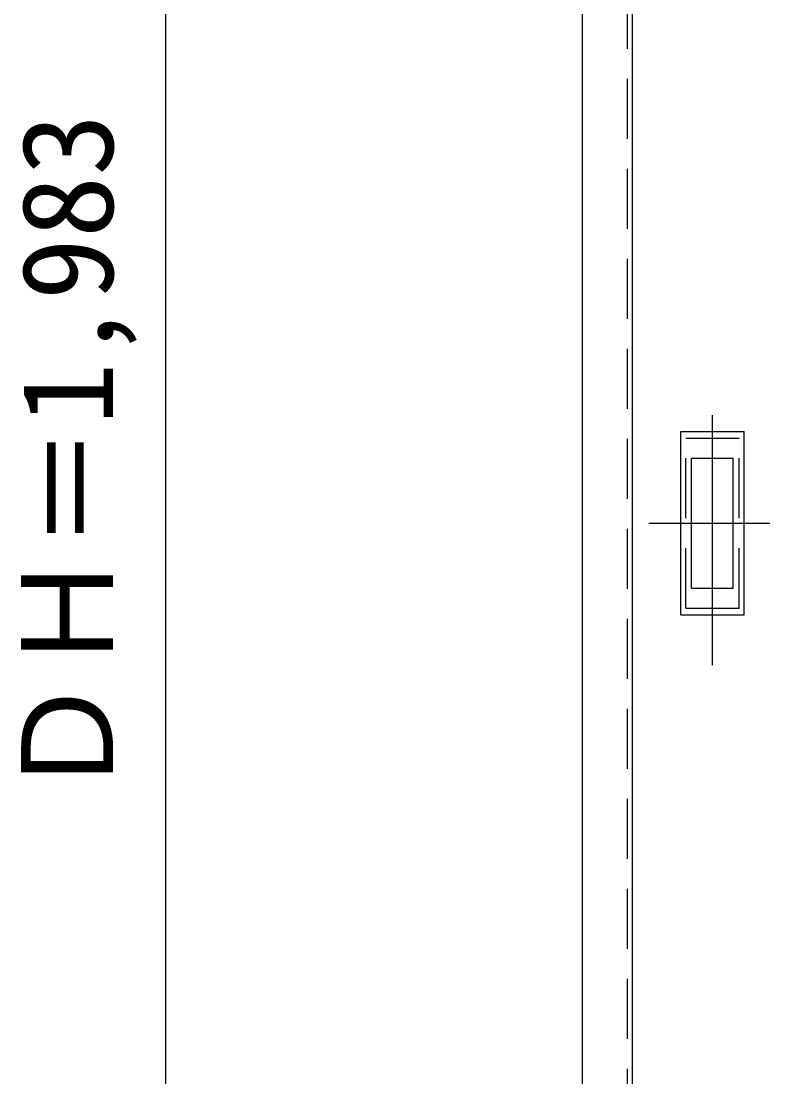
# Model space of a CAD drawing. Units: millimetres, scale not verified. Extents: x -6000 to 5700, y -4307 to 4260.
# Drawn here: x -4649 to -4200, y -1929 to -1296 of the extents above; entities that cross this region are included whole.
import ezdxf
from ezdxf.enums import TextEntityAlignment as Align

# ---------------------------------------------------------------- set-up
doc = ezdxf.new("R2010")
doc.units = ezdxf.units.MM
doc.header["$LTSCALE"] = 30
doc.linetypes.add('CHAIN1', pattern=[8, 5, -1, 1, -1])
doc.linetypes.add('DASHED1', pattern=[1.8, 1.2, -0.6])
for name, color, linetype in [('0-2_扉', 4, 'DASHED1'), ('0-4_枠', 3, 'Continuous'), ('0-6_引手', 7, 'Continuous'), ('0-A_文字', 7, 'Continuous')]:
    doc.layers.add(name, color=color, linetype=linetype)
doc.styles.add('ＭＳ ゴシック', font='')
doc.styles.get('ＭＳ ゴシック').set_extended_font_data('MS Gothic')

msp = doc.modelspace()

# ---------------------------------------------------------------- linework, layer by layer
at = {"layer": '0-2_扉'}
msp.add_line((-4285, -2554.5), (-4285, -571.5), dxfattribs=at)
at = {"layer": '0-4_枠'}
for p, q in [((-4312, -2562.5), (-4312, -527.5)), ((-4282, -2562.5), (-4282, -527.5))]:
    msp.add_line(p, q, dxfattribs=at)
at = {"layer": '0-6_引手', "linetype": 'CHAIN1'}
for p, q in [((-4234, -1682.23), (-4234, -1511.38)), ((-4272.07, -1597), (-4199.56, -1597))]:
    msp.add_line(p, q, dxfattribs=at)
at = {"layer": '0-6_引手'}
for p, q in [((-4215, -1652), (-4215, -1542)), ((-4246.5, -1636), (-4246.5, -1558)), ((-4246.5, -1558), (-4221.5, -1558)), ((-4221.5, -1636), (-4221.5, -1558)), ((-4246.5, -1636), (-4221.5, -1636)), ((-4253, -1652), (-4215, -1652))]:
    msp.add_line(p, q, dxfattribs=at)
at = {"layer": '0-6_引手', "linetype": 'DASHED1'}
for p, q in [((-4250, -1546), (-4218, -1546)), ((-4250, -1648), (-4250, -1546))]:
    msp.add_line(p, q, dxfattribs=at)
at = {"layer": '0-6_引手'}
msp.add_lwpolyline([(-4253, -1652), (-4253, -1542), (-4215, -1542)], dxfattribs=at)
at = {"layer": '0-6_引手', "linetype": 'DASHED1'}
msp.add_lwpolyline([(-4250, -1648), (-4218, -1648), (-4218, -1546)], dxfattribs=at)
at = {"layer": '0-A_文字', "color": 4}
msp.add_line((-4562, -571.5), (-4562, -2554.5), dxfattribs=at)

# ---------------------------------------------------------------- texts
at = {"layer": '0-A_文字', "style": 'ＭＳ ゴシック'}
msp.add_text('ＤＨ＝1,983', height=54.99, rotation=90, dxfattribs=at).set_placement((-4577, -1763.25), align=Align.BOTTOM_LEFT)

doc.saveas('drawing.dxf')
